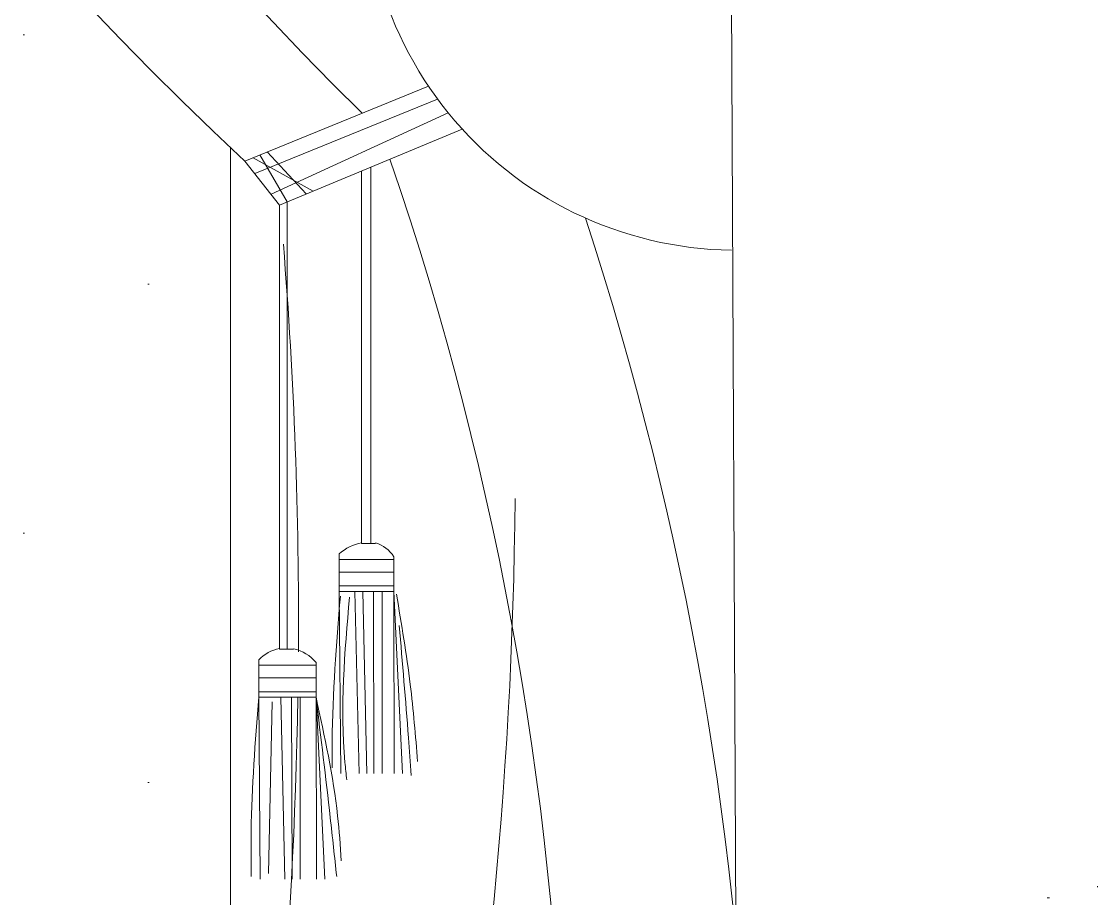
# Model space of a CAD drawing. Header units: millimetres. Extents: x 485872 to 486142, y -52344 to -52207.
# Drawn here: x 486105.282 to 486105.831, y -52326.41 to -52325.963 of the extents above; entities that cross this region are included whole.
import ezdxf

# ---------------------------------------------------------------- set-up
doc = ezdxf.new("R2010")
doc.units = ezdxf.units.MM
doc.header["$LTSCALE"] = 15
doc.layers.add('PH', color=8, linetype='Continuous')

# ---------------------------------------------------------------- blocks, each defined once
blk = doc.blocks.new('dfgh')
at = {"layer": 'PH', "lineweight": 0}
for p, q in [((719222.3, -37839.38), (719232.57, -40083.49)), ((719073.22, -39058.86), (718979.62, -39096.97)), ((719077.8, -39065.36), (718984.64, -39103.35)), ((719083.28, -39072.45), (718992.93, -39113.9)), ((719090.33, -39080.64), (718997.27, -39119.43)), ((719001.15, -39117.82), (718987.25, -39093.86)), ((719010.92, -39113.75), (718990.97, -39092.34)), ((718979.62, -39096.97), (718997.27, -39119.43)), ((719014.4, -39112.29), (718983.76, -39095.28)), ((719043.8, -39100.04), (719043.8, -39291.87)), ((719039.03, -39102.03), (719039.03, -39291.87)), ((718997.27, -39119.43), (718997.27, -39345.78)), ((719001.16, -39117.82), (719001.16, -39345.78)), ((719046.19, -39291.87), (719039.03, -39291.87)), ((719027.68, -39297.18), (719027.68, -39316.31)), ((719055.46, -39300.02), (719027.68, -39300.02)), ((719055.46, -39298.6), (719055.46, -39316.31)), ((719055.46, -39306.39), (719027.68, -39306.39)), ((719055.46, -39313.48), (719027.68, -39313.48)), ((719027.68, -39316.31), (719028.52, -39409.03)), ((719055.46, -39316.31), (719027.68, -39316.31)), ((719035.7, -39316.31), (719037.85, -39409.03)), ((719039.76, -39316.31), (719041.7, -39409.03)), ((719045.19, -39316.31), (719045.38, -39409.03)), ((719049.49, -39316.31), (719049.49, -39409.03)), ((719055.46, -39316.31), (719060.01, -39409.03)), ((719055.46, -39316.31), (719055.67, -39409.03)), ((719004.43, -39345.78), (718997.27, -39345.78)), ((718986.65, -39351.09), (718986.65, -39370.22)), ((719015.86, -39352.51), (719015.86, -39370.22)), ((719015.86, -39353.92), (718986.65, -39353.92)), ((719015.86, -39360.3), (718986.65, -39360.3)), ((719015.86, -39367.39), (718986.65, -39367.39)), ((719015.86, -39370.22), (718986.65, -39370.22)), ((718986.65, -39370.22), (718987.48, -39462.94)), ((718993.59, -39372.54), (718991.72, -39460.1)), ((718998.01, -39370.22), (718999.94, -39462.94)), ((719003.44, -39370.22), (719003.63, -39462.94)), ((719007.74, -39370.22), (719007.74, -39462.94)), ((719015.86, -39370.22), (719016.07, -39462.94)), ((719015.86, -39370.22), (719020.41, -39462.94))]:
    blk.add_line(p, q, dxfattribs=at)
for centre, radius, start, end in [((720060.72, -37928.76), 1591.7, 176.78094, 227.21777), ((720135.44, -37953.68), 1566.29, 175.81491, 225.5927), ((719230.27, -38953.06), 189.37, 168.9791, 269.1889), ((717491.4, -39632.16), 1651.58, 343.02974, 18.94391), ((717529.78, -39657.7), 1708.22, 344.97085, 18.13475), ((716608.54, -39331.62), 2398.39, 359.63284, 4.59798), ((716831.24, -39251.33), 2286.1, 337.71545, 359.56077), ((719043.54, -39314.47), 23.45, 101.0785, 132.5276), ((719042.14, -39306.55), 15.51, 30.8187, 74.8601), ((719001.61, -39366.11), 21.2, 101.7978, 134.8838), ((719000.03, -39365.44), 20.44, 39.2583, 77.5655), ((716608.54, -39331.62), 2398.39, 341.29786, 359.07781)]:
    blk.add_arc(centre, radius, start, end, dxfattribs=at)
for points in [[(719028.27, -39318.69), (719024.05, -39392.67), (719024.05, -39406.25)], [(719032.96, -39319.15), (719030.61, -39403.44), (719031.55, -39412.34)], [(719056.86, -39317.75), (719063.88, -39363.64), (719067.63, -39402.97)], [(719058.26, -39333.67), (719062.95, -39390.8), (719064.35, -39410)], [(718986.65, -39370.22), (718982.81, -39438.56), (718982.81, -39461.51)], [(719015.86, -39370.22), (719026.86, -39430.6), (719028.74, -39453.55)], [(719015.86, -39370.22), (719023.11, -39431.54), (719026.4, -39461.51)]]:
    blk.add_spline(points, degree=3, dxfattribs=at)
blk = doc.blocks.new('errt')
at = {"linetype": 'Continuous', "lineweight": 0}
h = blk.add_hatch(dxfattribs=at)
h.set_pattern_fill('DOTS', color=252, scale=80)
h.set_pattern_definition([(0, (303740.45, -38800), (63.5, 127), [0, -127])])
h.paths.add_polyline_path([(717272.3, -37889.38), (716472.3, -37889.38), (716472.3, -39532.21), (717272.3, -39532.21)])
h.paths.add_polyline_path([(718122.3, -37889.38), (717322.3, -37889.38), (717322.3, -39524.28), (718122.3, -39524.28)])
h.paths.add_polyline_path([(718972.3, -37889.38), (718172.3, -37889.38), (718172.3, -40289.38), (718972.3, -40289.38)])
at = {"color": 252, "linetype": 'Continuous', "lineweight": 0}
blk.add_line((718972.3, -39637.76), (718972.3, -38990.15), dxfattribs=at)
blk.add_blockref('dfgh', (0, 100), dxfattribs=at)
blk = doc.blocks.new('sf')
at = {"color": 84, "lineweight": 5}
for p, q in [((17874.3, 472019.3), (17874.3, 472018.2)), ((17921.1, 472007.7), (17923.4, 472007.7))]:
    blk.add_line(p, q, dxfattribs=at)

msp = doc.modelspace()

# ---------------------------------------------------------------- block references
at = {"linetype": 'Continuous', "lineweight": 13, "xscale": 0.001, "yscale": 0.001, "zscale": 0.001}
msp.add_blockref('errt', (485386.41657, -52287.03726), dxfattribs=at)
at = {"lineweight": 5, "xscale": -0.0005240255359560251, "yscale": 0.0005240255359560251, "zscale": 0.0005240255359560251}
msp.add_blockref('sf', (486115.19727, -52573.75383), dxfattribs=at)

doc.saveas('drawing.dxf')
